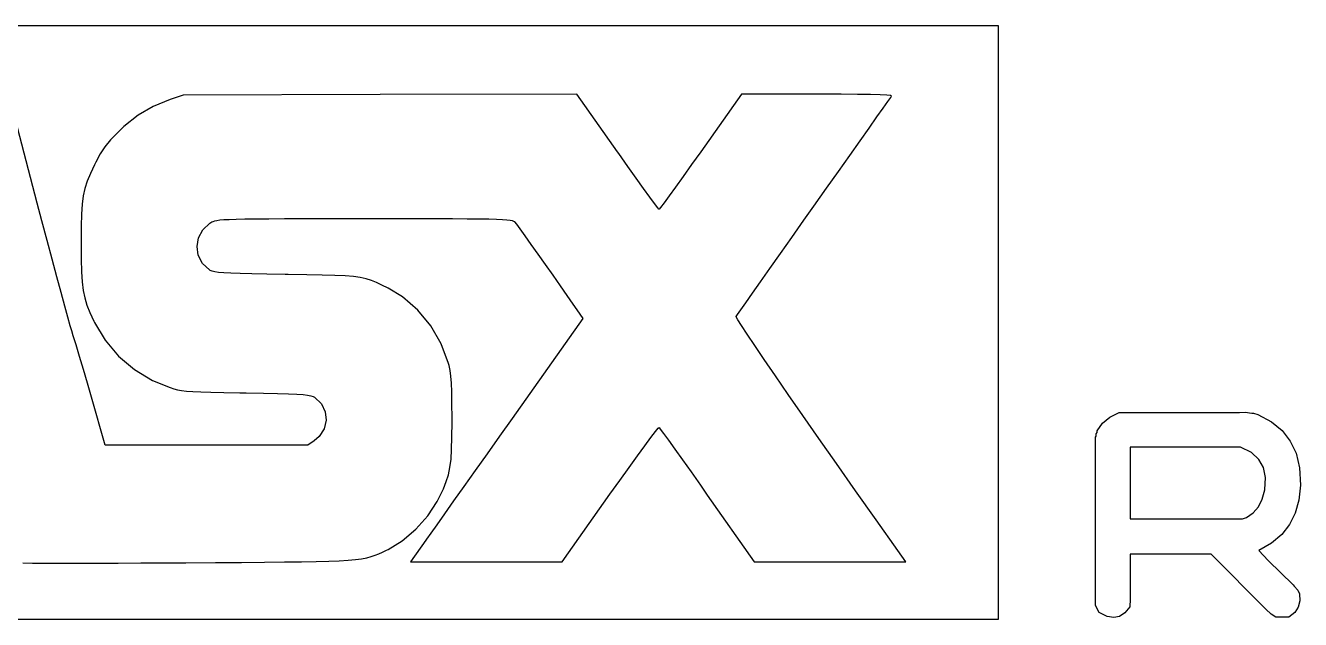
# Model space of a CAD drawing. Header units: inches. Extents: x 2.93 to 6.73, y -4.05 to -2.01.
# Drawn here: x 3.4385 to 3.9152, y -3.1481 to -2.9262 of the extents above; entities that cross this region are included whole.
import ezdxf

# ---------------------------------------------------------------- set-up
doc = ezdxf.new("R2010")
doc.units = ezdxf.units.IN
doc.header["$MEASUREMENT"] = 0
doc.layers.add('BLACK', color=7, linetype='CONTINUOUS')

msp = doc.modelspace()

# ---------------------------------------------------------------- linework, layer by layer
at = {"layer": 'BLACK', "linetype": 'CONTINUOUS'}
for p, q in [((3.21621, -2.92615), (3.50921, -2.92615)), ((3.50921, -2.92615), (3.8022, -2.92615)), ((3.8022, -2.92615), (3.8022, -3.03711)), ((3.44289, -2.99256), (3.43223, -2.95182)), ((3.49256, -2.95378), (3.48618, -2.95635)), ((3.49742, -2.95216), (3.49256, -2.95378)), ((3.57104, -2.95197), (3.49742, -2.95216)), ((3.64466, -2.95178), (3.57104, -2.95197)), ((3.65978, -2.97329), (3.64466, -2.95178)), ((3.70615, -2.95181), (3.69095, -2.97331)), ((3.73445, -2.95181), (3.70615, -2.95181)), ((3.736, -2.95181), (3.73445, -2.95181)), ((3.74343, -2.95183), (3.736, -2.95181)), ((3.74955, -2.95188), (3.74343, -2.95183)), ((3.75439, -2.95195), (3.74955, -2.95188)), ((3.75804, -2.95205), (3.75439, -2.95195)), ((3.76053, -2.95219), (3.75804, -2.95205)), ((3.75919, -2.95698), (3.76093, -2.95451)), ((3.76193, -2.95236), (3.76053, -2.95219)), ((3.76093, -2.95451), (3.76199, -2.95301)), ((3.76229, -2.95256), (3.76193, -2.95236)), ((3.76199, -2.95301), (3.76229, -2.95256)), ((3.48054, -2.95964), (3.47521, -2.96392)), ((3.48618, -2.95635), (3.48054, -2.95964)), ((3.75391, -2.96446), (3.75683, -2.96033)), ((3.75683, -2.96033), (3.75919, -2.95698)), ((3.47521, -2.96392), (3.47306, -2.96597)), ((3.7505, -2.96929), (3.75391, -2.96446)), ((3.47023, -2.96891), (3.46813, -2.97144)), ((3.47306, -2.96597), (3.47023, -2.96891)), ((3.74666, -2.97471), (3.7505, -2.96929)), ((3.46642, -2.97405), (3.46475, -2.97721)), ((3.46813, -2.97144), (3.46642, -2.97405)), ((3.66029, -2.97402), (3.65978, -2.97329)), ((3.66366, -2.97879), (3.66029, -2.97402)), ((3.69095, -2.97331), (3.68754, -2.97812)), ((3.46429, -2.97816), (3.46277, -2.98145)), ((3.46475, -2.97721), (3.46429, -2.97816)), ((3.66676, -2.98317), (3.66366, -2.97879)), ((3.68754, -2.97812), (3.68437, -2.98256)), ((3.74247, -2.98064), (3.74666, -2.97471)), ((3.46277, -2.98145), (3.46159, -2.9843)), ((3.66953, -2.98703), (3.66676, -2.98317)), ((3.68437, -2.98256), (3.68153, -2.9865)), ((3.73798, -2.98698), (3.74247, -2.98064)), ((3.4607, -2.98699), (3.46008, -2.98977)), ((3.46159, -2.9843), (3.4607, -2.98699)), ((3.67185, -2.99025), (3.66953, -2.98703)), ((3.68153, -2.9865), (3.67912, -2.98982)), ((3.73326, -2.99365), (3.73798, -2.98698)), ((3.44463, -2.99917), (3.44289, -2.99256)), ((3.45967, -2.99288), (3.45942, -2.99658)), ((3.46008, -2.98977), (3.45967, -2.99288)), ((3.67365, -2.9927), (3.67185, -2.99025)), ((3.67484, -2.99426), (3.67365, -2.9927)), ((3.67723, -2.99239), (3.67594, -2.99409)), ((3.67912, -2.98982), (3.67723, -2.99239)), ((3.72952, -2.99893), (3.73326, -2.99365)), ((3.45942, -2.99658), (3.45931, -3.00113)), ((3.51468, -2.99857), (3.51726, -2.99848)), ((3.51726, -2.99848), (3.52051, -2.99842)), ((3.52051, -2.99842), (3.52453, -2.99837)), ((3.52453, -2.99837), (3.52941, -2.99833)), ((3.52941, -2.99833), (3.53525, -2.9983)), ((3.53525, -2.9983), (3.54214, -2.99829)), ((3.54214, -2.99829), (3.55017, -2.99828)), ((3.55017, -2.99828), (3.55944, -2.99828)), ((3.55944, -2.99828), (3.56543, -2.99828)), ((3.56543, -2.99828), (3.57547, -2.99828)), ((3.57547, -2.99828), (3.58421, -2.99828)), ((3.58421, -2.99828), (3.59175, -2.99829)), ((3.59175, -2.99829), (3.59817, -2.99831)), ((3.59817, -2.99831), (3.60357, -2.99835)), ((3.60357, -2.99835), (3.60805, -2.99839)), ((3.60805, -2.99839), (3.61168, -2.99844)), ((3.61168, -2.99844), (3.61456, -2.99852)), ((3.67532, -2.99481), (3.67484, -2.99426)), ((3.67534, -2.9948), (3.67532, -2.99481)), ((3.67594, -2.99409), (3.67534, -2.9948)), ((3.44657, -3.0065), (3.44463, -2.99917)), ((3.45931, -3.00113), (3.45927, -3.00677)), ((3.50317, -3.00542), (3.50475, -3.00243)), ((3.50475, -3.00243), (3.50735, -3.00003)), ((3.50735, -3.00003), (3.50815, -2.99956)), ((3.50815, -2.99956), (3.50865, -2.99933)), ((3.50865, -2.99933), (3.50926, -2.99912)), ((3.50926, -2.99912), (3.51007, -2.99894)), ((3.51007, -2.99894), (3.51118, -2.99879)), ((3.51118, -2.99879), (3.51269, -2.99867)), ((3.51269, -2.99867), (3.51468, -2.99857)), ((3.61456, -2.99852), (3.61679, -2.99861)), ((3.61679, -2.99861), (3.61845, -2.99872)), ((3.61845, -2.99872), (3.61964, -2.99885)), ((3.61964, -2.99885), (3.62045, -2.99901)), ((3.62045, -2.99901), (3.62096, -2.99919)), ((3.62096, -2.99919), (3.62127, -2.9994)), ((3.62127, -2.9994), (3.62136, -2.99949)), ((3.62136, -2.99949), (3.622, -3.00033)), ((3.622, -3.00033), (3.62331, -3.00212)), ((3.62331, -3.00212), (3.62516, -3.00471)), ((3.72497, -3.00536), (3.72952, -2.99893)), ((3.44842, -3.01348), (3.44657, -3.0065)), ((3.45927, -3.00677), (3.45927, -3.00764)), ((3.45927, -3.00764), (3.4593, -3.01345)), ((3.50261, -3.00871), (3.50317, -3.00542)), ((3.62516, -3.00471), (3.62745, -3.00791)), ((3.62745, -3.00791), (3.63003, -3.01155)), ((3.7207, -3.01139), (3.72497, -3.00536)), ((3.50309, -3.01201), (3.50261, -3.00871)), ((3.50462, -3.01503), (3.50309, -3.01201)), ((3.63003, -3.01155), (3.63279, -3.01545)), ((3.71678, -3.01693), (3.7207, -3.01139)), ((3.45017, -3.01999), (3.44842, -3.01348)), ((3.4593, -3.01345), (3.4594, -3.01813)), ((3.50723, -3.01748), (3.50462, -3.01503)), ((3.50755, -3.01767), (3.50723, -3.01748)), ((3.63279, -3.01545), (3.63561, -3.01945)), ((3.71327, -3.0219), (3.71678, -3.01693)), ((3.45175, -3.02586), (3.45017, -3.01999)), ((3.4594, -3.01813), (3.45962, -3.02194)), ((3.45962, -3.02194), (3.46001, -3.02511)), ((3.50825, -3.01796), (3.50755, -3.01767)), ((3.50922, -3.01821), (3.50825, -3.01796)), ((3.51061, -3.0184), (3.50922, -3.01821)), ((3.51257, -3.01856), (3.51061, -3.0184)), ((3.51521, -3.0187), (3.51257, -3.01856)), ((3.51869, -3.01882), (3.51521, -3.0187)), ((3.52315, -3.01892), (3.51869, -3.01882)), ((3.52871, -3.01902), (3.52315, -3.01892)), ((3.53552, -3.01913), (3.52871, -3.01902)), ((3.53674, -3.01915), (3.53552, -3.01913)), ((3.54368, -3.01926), (3.53674, -3.01915)), ((3.54941, -3.01938), (3.54368, -3.01926)), ((3.55412, -3.01952), (3.54941, -3.01938)), ((3.55795, -3.01971), (3.55412, -3.01952)), ((3.56107, -3.01998), (3.55795, -3.01971)), ((3.56364, -3.02034), (3.56107, -3.01998)), ((3.56584, -3.02081), (3.56364, -3.02034)), ((3.56781, -3.02143), (3.56584, -3.02081)), ((3.56973, -3.0222), (3.56781, -3.02143)), ((3.57175, -3.02315), (3.56973, -3.0222)), ((3.63561, -3.01945), (3.63835, -3.02336)), ((3.71024, -3.0262), (3.71327, -3.0219)), ((3.45314, -3.03097), (3.45175, -3.02586)), ((3.46001, -3.02511), (3.4606, -3.02792)), ((3.57404, -3.02431), (3.57175, -3.02315)), ((3.5794, -3.02756), (3.57404, -3.02431)), ((3.63835, -3.02336), (3.64091, -3.02701)), ((3.64091, -3.02701), (3.64315, -3.03023)), ((3.70775, -3.02973), (3.71024, -3.0262)), ((3.4543, -3.03516), (3.45314, -3.03097)), ((3.4606, -3.02792), (3.46145, -3.0306)), ((3.46145, -3.0306), (3.46259, -3.03342)), ((3.5852, -3.03249), (3.5794, -3.02756)), ((3.64315, -3.03023), (3.64462, -3.03236)), ((3.70587, -3.03241), (3.70775, -3.02973)), ((3.45519, -3.0383), (3.4543, -3.03516)), ((3.46259, -3.03342), (3.46406, -3.03663)), ((3.59008, -3.03837), (3.5852, -3.03249)), ((3.64684, -3.03559), (3.62039, -3.07293)), ((3.64462, -3.03236), (3.64684, -3.03559)), ((3.70418, -3.03484), (3.70465, -3.03414)), ((3.7042, -3.03497), (3.70418, -3.03484)), ((3.70479, -3.03609), (3.7042, -3.03497)), ((3.70465, -3.03414), (3.70587, -3.03241)), ((3.70616, -3.03828), (3.70479, -3.03609)), ((3.45577, -3.04023), (3.45519, -3.0383)), ((3.45635, -3.04207), (3.45577, -3.04023)), ((3.46406, -3.03663), (3.46429, -3.03711)), ((3.46429, -3.03711), (3.46822, -3.04376)), ((3.59395, -3.04506), (3.59008, -3.03837)), ((3.70828, -3.0415), (3.70616, -3.03828)), ((3.8022, -3.03711), (3.8022, -3.14807)), ((3.45739, -3.0455), (3.45635, -3.04207)), ((3.45868, -3.04979), (3.45739, -3.0455)), ((3.46822, -3.04376), (3.47325, -3.04968)), ((3.59669, -3.05243), (3.59395, -3.04506)), ((3.71111, -3.04573), (3.70828, -3.0415)), ((3.71464, -3.05091), (3.71111, -3.04573)), ((3.46011, -3.05465), (3.45868, -3.04979)), ((3.47325, -3.04968), (3.47923, -3.05473)), ((3.71883, -3.05701), (3.71464, -3.05091)), ((3.46163, -3.05982), (3.46011, -3.05465)), ((3.47923, -3.05473), (3.48602, -3.05879)), ((3.5969, -3.05322), (3.59669, -3.05243)), ((3.59727, -3.05502), (3.5969, -3.05322)), ((3.59755, -3.05711), (3.59727, -3.05502)), ((3.46314, -3.06502), (3.46163, -3.05982)), ((3.48602, -3.05879), (3.49256, -3.06145)), ((3.59774, -3.05972), (3.59755, -3.05711)), ((3.59786, -3.06307), (3.59774, -3.05972)), ((3.72366, -3.06399), (3.71883, -3.05701)), ((3.46829, -3.08288), (3.46314, -3.06502)), ((3.49256, -3.06145), (3.49395, -3.06188)), ((3.49395, -3.06188), (3.49533, -3.06223)), ((3.49533, -3.06223), (3.49685, -3.06251)), ((3.49685, -3.06251), (3.4987, -3.06273)), ((3.4987, -3.06273), (3.50103, -3.0629)), ((3.50103, -3.0629), (3.50401, -3.06304)), ((3.50401, -3.06304), (3.50782, -3.06316)), ((3.50782, -3.06316), (3.51262, -3.06327)), ((3.51262, -3.06327), (3.51858, -3.06338)), ((3.51858, -3.06338), (3.52103, -3.06342)), ((3.52103, -3.06342), (3.52746, -3.06353)), ((3.52746, -3.06353), (3.53266, -3.06364)), ((3.53266, -3.06364), (3.53676, -3.06376)), ((3.53676, -3.06376), (3.53991, -3.06389)), ((3.53991, -3.06389), (3.54226, -3.06404)), ((3.54226, -3.06404), (3.54396, -3.06423)), ((3.54396, -3.06423), (3.54515, -3.06446)), ((3.54515, -3.06446), (3.54597, -3.06474)), ((3.54597, -3.06474), (3.5465, -3.06503)), ((3.5465, -3.06503), (3.5491, -3.06746)), ((3.59793, -3.06736), (3.59786, -3.06307)), ((3.72911, -3.07182), (3.72366, -3.06399)), ((3.5491, -3.06746), (3.55057, -3.07043)), ((3.59795, -3.07283), (3.59793, -3.06736)), ((3.55093, -3.07364), (3.55017, -3.07682)), ((3.55057, -3.07043), (3.55093, -3.07364)), ((3.59792, -3.07997), (3.59795, -3.07435)), ((3.59795, -3.07435), (3.59795, -3.07283)), ((3.62039, -3.07293), (3.61567, -3.0796)), ((3.73514, -3.08045), (3.72911, -3.07182)), ((3.83921, -3.07757), (3.84121, -3.07474)), ((3.84121, -3.07474), (3.84389, -3.07247)), ((3.84389, -3.07247), (3.84736, -3.07074)), ((3.84736, -3.07074), (3.89234, -3.07074)), ((3.89234, -3.07074), (3.89448, -3.07064)), ((3.89448, -3.07064), (3.89697, -3.07104)), ((3.89697, -3.07104), (3.89763, -3.07104)), ((3.89763, -3.07104), (3.89917, -3.07149)), ((3.89917, -3.07149), (3.90431, -3.07421)), ((3.90431, -3.07421), (3.90832, -3.07752)), ((3.55017, -3.07682), (3.5483, -3.07968)), ((3.67231, -3.08009), (3.674, -3.07787)), ((3.674, -3.07787), (3.67504, -3.0766)), ((3.67504, -3.0766), (3.67534, -3.07632)), ((3.67534, -3.07632), (3.67583, -3.07694)), ((3.67583, -3.07694), (3.67703, -3.07857)), ((3.67703, -3.07857), (3.67886, -3.0811)), ((3.83876, -3.07867), (3.83921, -3.07823)), ((3.83876, -3.07956), (3.83876, -3.07867)), ((3.83921, -3.07823), (3.83921, -3.07757)), ((3.90832, -3.07752), (3.91137, -3.08141)), ((3.50616, -3.08288), (3.46829, -3.08288)), ((3.54402, -3.08288), (3.50616, -3.08288)), ((3.54638, -3.08131), (3.54402, -3.08288)), ((3.5483, -3.07968), (3.54638, -3.08131)), ((3.59781, -3.08451), (3.59792, -3.07997)), ((3.61567, -3.0796), (3.61104, -3.08615)), ((3.66731, -3.08688), (3.67006, -3.08313)), ((3.67006, -3.08313), (3.67231, -3.08009)), ((3.67886, -3.0811), (3.68124, -3.08442)), ((3.74172, -3.08984), (3.73514, -3.08045)), ((3.83854, -3.08), (3.83876, -3.07956)), ((3.83854, -3.11043), (3.83854, -3.08)), ((3.89124, -3.08366), (3.85155, -3.08366)), ((3.85155, -3.08366), (3.85155, -3.11043)), ((3.89278, -3.08366), (3.89124, -3.08366)), ((3.89685, -3.08574), (3.89278, -3.08366)), ((3.91137, -3.08141), (3.91354, -3.08599)), ((3.59719, -3.09127), (3.59758, -3.0882)), ((3.59758, -3.0882), (3.59781, -3.08451)), ((3.61104, -3.08615), (3.60658, -3.09244)), ((3.66416, -3.09123), (3.66731, -3.08688)), ((3.68124, -3.08442), (3.68408, -3.08842)), ((3.68408, -3.08842), (3.6873, -3.09296)), ((3.89962, -3.08829), (3.89685, -3.08574)), ((3.90135, -3.09133), (3.89962, -3.08829)), ((3.91354, -3.08599), (3.91482, -3.09138)), ((3.59661, -3.09398), (3.59719, -3.09127)), ((3.60658, -3.09244), (3.60238, -3.09836)), ((3.6607, -3.09608), (3.66416, -3.09123)), ((3.6873, -3.09296), (3.69081, -3.09794)), ((3.74885, -3.09997), (3.74172, -3.08984)), ((3.90212, -3.09502), (3.90135, -3.09133)), ((3.91482, -3.09138), (3.91518, -3.0979)), ((3.5947, -3.09923), (3.59579, -3.09655)), ((3.59579, -3.09655), (3.59661, -3.09398)), ((3.60238, -3.09836), (3.59854, -3.10379)), ((3.65699, -3.1013), (3.6607, -3.09608)), ((3.69081, -3.09794), (3.69339, -3.1016)), ((3.90182, -3.09959), (3.90212, -3.09502)), ((3.91518, -3.0979), (3.91462, -3.10351)), ((3.59245, -3.10393), (3.59331, -3.10226)), ((3.59331, -3.10226), (3.5947, -3.09923)), ((3.63911, -3.12657), (3.65699, -3.1013)), ((3.69339, -3.1016), (3.71094, -3.12657)), ((3.75647, -3.11078), (3.74885, -3.09997)), ((3.89944, -3.10594), (3.90089, -3.10311)), ((3.90089, -3.10311), (3.90182, -3.09959)), ((3.58889, -3.10932), (3.59245, -3.10393)), ((3.59854, -3.10379), (3.59513, -3.1086)), ((3.89749, -3.10821), (3.89944, -3.10594)), ((3.91462, -3.10351), (3.91324, -3.10837)), ((3.58442, -3.11433), (3.58889, -3.10932)), ((3.59224, -3.11267), (3.58997, -3.11587)), ((3.59513, -3.1086), (3.59224, -3.11267)), ((3.76458, -3.12224), (3.75647, -3.11078)), ((3.83854, -3.14285), (3.83854, -3.11043)), ((3.85155, -3.11043), (3.89278, -3.11043)), ((3.89278, -3.11043), (3.89344, -3.11043)), ((3.89344, -3.11043), (3.89498, -3.10999)), ((3.89498, -3.10999), (3.89749, -3.10821)), ((3.91109, -3.11261), (3.90817, -3.11631)), ((3.91324, -3.10837), (3.91109, -3.11261)), ((3.57936, -3.11863), (3.58442, -3.11433)), ((3.58997, -3.11587), (3.58839, -3.1181)), ((3.90817, -3.11631), (3.90438, -3.11955)), ((3.57196, -3.1229), (3.57345, -3.12217)), ((3.57345, -3.12217), (3.57405, -3.12188)), ((3.57405, -3.12188), (3.57936, -3.11863)), ((3.58816, -3.11842), (3.58237, -3.12657)), ((3.58839, -3.1181), (3.58816, -3.11842)), ((3.76765, -3.12657), (3.76458, -3.12224)), ((3.90438, -3.11955), (3.89961, -3.12233)), ((3.89961, -3.12233), (3.90314, -3.12603)), ((3.43752, -3.12695), (3.44113, -3.12698)), ((3.44113, -3.12698), (3.44582, -3.12701)), ((3.44582, -3.12701), (3.45146, -3.12702)), ((3.45146, -3.12702), (3.45797, -3.12702)), ((3.45797, -3.12702), (3.46523, -3.12701)), ((3.46523, -3.12701), (3.47313, -3.12699)), ((3.47313, -3.12699), (3.48158, -3.12696)), ((3.48158, -3.12696), (3.49047, -3.12692)), ((3.49047, -3.12692), (3.49846, -3.12687)), ((3.49846, -3.12687), (3.5095, -3.1268)), ((3.5095, -3.1268), (3.51926, -3.12673)), ((3.51926, -3.12673), (3.52781, -3.12667)), ((3.52781, -3.12667), (3.53526, -3.12659)), ((3.53526, -3.12659), (3.54169, -3.12651)), ((3.54169, -3.12651), (3.5472, -3.1264)), ((3.5472, -3.1264), (3.55187, -3.12627)), ((3.55187, -3.12627), (3.55581, -3.1261)), ((3.55581, -3.1261), (3.55911, -3.1259)), ((3.55911, -3.1259), (3.56186, -3.12565)), ((3.56186, -3.12565), (3.56414, -3.12536)), ((3.56414, -3.12536), (3.56607, -3.125)), ((3.56607, -3.125), (3.56772, -3.12459)), ((3.56772, -3.12459), (3.56919, -3.1241)), ((3.56919, -3.1241), (3.57057, -3.12354)), ((3.57057, -3.12354), (3.57196, -3.1229)), ((3.58237, -3.12657), (3.61074, -3.12657)), ((3.61074, -3.12657), (3.63911, -3.12657)), ((3.71094, -3.12657), (3.7393, -3.12657)), ((3.7393, -3.12657), (3.76765, -3.12657)), ((3.88176, -3.12366), (3.85155, -3.12366)), ((3.85155, -3.12366), (3.85155, -3.14042)), ((3.90226, -3.14417), (3.88176, -3.12366)), ((3.90314, -3.12603), (3.9124, -3.13513)), ((3.9124, -3.13513), (3.91284, -3.13557)), ((3.91284, -3.13557), (3.91417, -3.13711)), ((3.85155, -3.14042), (3.85133, -3.14328)), ((3.91417, -3.13711), (3.91482, -3.13844)), ((3.91495, -3.14114), (3.91434, -3.14343)), ((3.91482, -3.13844), (3.91495, -3.14114)), ((3.83986, -3.14549), (3.83854, -3.14285)), ((3.84286, -3.14695), (3.83986, -3.14549)), ((3.84945, -3.14563), (3.84748, -3.14692)), ((3.85133, -3.14328), (3.84945, -3.14563)), ((3.90419, -3.14604), (3.90226, -3.14417)), ((3.90601, -3.14725), (3.90419, -3.14604)), ((3.91302, -3.14545), (3.91086, -3.14725)), ((3.91434, -3.14343), (3.91302, -3.14545)), ((3.50921, -3.14807), (3.21621, -3.14807)), ((3.8022, -3.14807), (3.50921, -3.14807)), ((3.84534, -3.14736), (3.84286, -3.14695)), ((3.84748, -3.14692), (3.84534, -3.14736)), ((3.90667, -3.14725), (3.90601, -3.14725)), ((3.90733, -3.14725), (3.90667, -3.14725)), ((3.90799, -3.14725), (3.90733, -3.14725)), ((3.91086, -3.14725), (3.90799, -3.14725))]:
    msp.add_line(p, q, dxfattribs=at)

doc.saveas('drawing.dxf')
